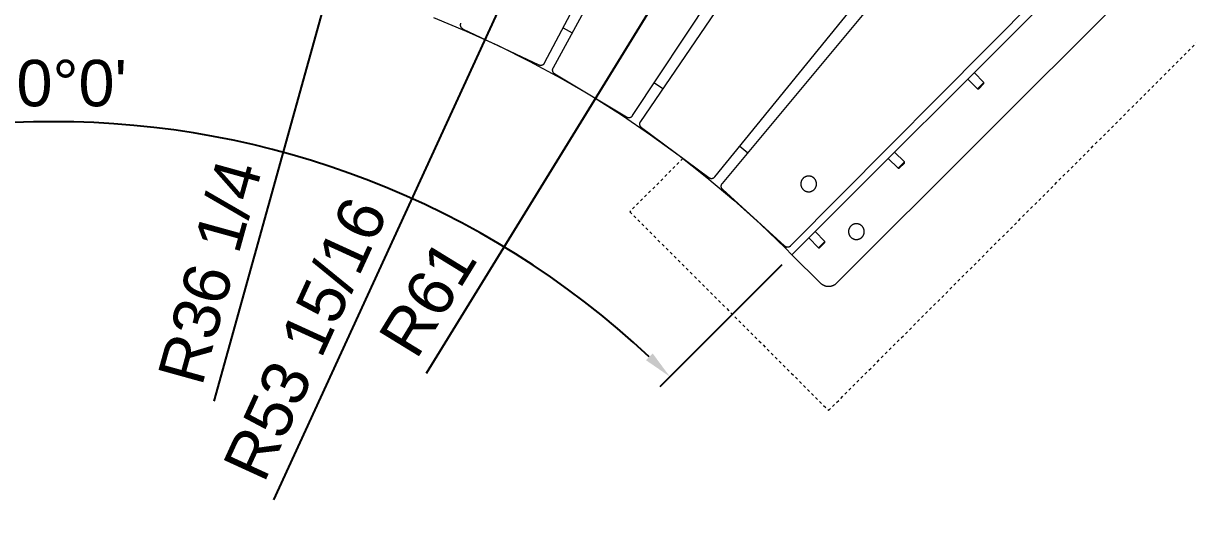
# Model space of a CAD drawing. Header units: inches. Extents: x -11 to 189, y -7 to 133.
# Drawn here: x 39.28 to 80.02, y 21.61 to 39.14 of the extents above; entities that cross this region are included whole.
import ezdxf

# ---------------------------------------------------------------- set-up
doc = ezdxf.new("R2010")
doc.units = ezdxf.units.IN
doc.linetypes.add('HIDDEN', pattern=[1.905, 1.27, -0.635])
for name, color, linetype, lineweight in [('ZANO_R', 7, 'Continuous', 0), ('ZANO_R_przerywana', 250, 'HIDDEN', 0), ('ZANO_W', 1, 'Continuous', 0)]:
    doc.layers.add(name, color=color, linetype=linetype, lineweight=lineweight)
doc.styles.get("Standard").update_dxf_attribs({"font": 'arial.ttf'})
doc.dimstyles.new('amerykanie', dxfattribs={"dimtxt": 50, "dimasz": 50, "dimexe": 0.5, "dimexo": 0.5, "dimgap": 1, "dimtad": 1, "dimdec": 0, "dimzin": 0, "dimlunit": 5, "dimtxsty": 'Standard', "dimcen": 0.09, "dimclrd": 1, "dimclre": 1, "dimclrt": 1, "dimazin": 0, "dimtfac": 1, "dimtdec": 0, "dimtmove": 0, "dimatfit": 3, "dimfxl": 1, "dimtzin": 0, "dimarcsym": 1})

# ---------------------------------------------------------------- blocks, each defined once
blk = doc.blocks.new('*D401')
at = {"layer": 'ZANO_W', "color": 1, "lineweight": -2}
for p, q in [((14.861, 30.683), (19.134, 26.41)), ((65.823, 30.683), (61.55, 26.41))]:
    blk.add_line(p, q, dxfattribs=at)
blk.add_arc((40.342, 5.202), 30.493, 46.8791, 133.1209, dxfattribs=at)
at = {"layer": 'ZANO_W', "color": 1}
for points in [[(19.383, 27.579), (19.615, 27.34), (18.781, 26.764)], [(61.069, 27.34), (61.301, 27.579), (61.904, 26.764)]]:
    blk.add_solid(points, dxfattribs=at)
at = {"layer": 'ZANO_W', "color": 1, "insert": (40.342, 37.035), "char_height": 1.625, "attachment_point": 5}
blk.add_mtext("90%%d0'", dxfattribs=at)
blk = doc.blocks.new('*D402')
at = {"layer": 'ZANO_W', "color": 1, "lineweight": -2}
blk.add_line((49.744, 39.591), (45.952, 25.901), dxfattribs=at)
at = {"layer": 'ZANO_W', "color": 1}
blk.add_solid([(49.904, 39.546), (49.583, 39.635), (50.011, 40.554)], dxfattribs=at)
at = {"layer": 'ZANO_W', "color": 1, "insert": (45.816, 30.433), "char_height": 1.625, "attachment_point": 5, "rotation": 74.5172}
blk.add_mtext('R36 1/4', dxfattribs=at)
blk = doc.blocks.new('*D403')
at = {"layer": 'ZANO_W', "color": 1, "lineweight": -2}
blk.add_line((62.393, 53.774), (48.039, 22.446), dxfattribs=at)
at = {"layer": 'ZANO_W', "color": 1}
blk.add_solid([(62.545, 53.704), (62.242, 53.843), (62.81, 54.683)], dxfattribs=at)
at = {"layer": 'ZANO_W', "color": 1, "insert": (49.152, 28.093), "char_height": 1.625, "attachment_point": 5, "rotation": 65.3829}
blk.add_mtext('R53 15/16', dxfattribs=at)
blk = doc.blocks.new('*D404')
at = {"layer": 'ZANO_W', "color": 1, "lineweight": -2}
blk.add_line((71.748, 56.792), (53.374, 26.87), dxfattribs=at)
at = {"layer": 'ZANO_W', "color": 1}
blk.add_solid([(71.89, 56.705), (71.606, 56.88), (72.271, 57.645)], dxfattribs=at)
at = {"layer": 'ZANO_W', "color": 1, "insert": (53.436, 29.513), "char_height": 1.625, "attachment_point": 5, "rotation": 58.4481}
blk.add_mtext('R61', dxfattribs=at)

msp = doc.modelspace()

# ---------------------------------------------------------------- linework, layer by layer
at = {"layer": 'ZANO_R'}
for p, q in [((57.52309, 37.75617), (65.64668, 53.16393)), ((66.11864, 52.89038), (57.82078, 37.57577)), ((60.60074, 35.9087), (70.20179, 50.44183)), ((70.64452, 50.12315), (60.87923, 35.69987)), ((63.48156, 33.76721), (74.46677, 47.2845)), ((74.87598, 46.92377), (63.73813, 33.53197)), ((66.13755, 31.3525), (78.40018, 43.72261)), ((78.70414, 43.56422), (66.45505, 31.31513)), ((67.73563, 30.03454), (79.70634, 42.00524)), ((53.62984, 39.34283), (54.77248, 38.86953)), ((54.58415, 39.11546), (54.58546, 39.12077)), ((54.58546, 39.12077), (54.58695, 39.12603)), ((54.58695, 39.12603), (54.58862, 39.13123)), ((54.58862, 39.13123), (54.59048, 39.13637)), ((54.59048, 39.13637), (54.59251, 39.14145)), ((54.58022, 39.08296), (54.58041, 39.08842)), ((54.58023, 39.0775), (54.58022, 39.08296)), ((54.58043, 39.07203), (54.58023, 39.0775)), ((54.58041, 39.08842), (54.58078, 39.09388)), ((54.58081, 39.06658), (54.58043, 39.07203)), ((54.58078, 39.09388), (54.58134, 39.09931)), ((54.58139, 39.06115), (54.58081, 39.06658)), ((54.58134, 39.09931), (54.58209, 39.10473)), ((54.58215, 39.05573), (54.58139, 39.06115)), ((54.58209, 39.10473), (54.58303, 39.11011)), ((54.5831, 39.05035), (54.58215, 39.05573)), ((54.58303, 39.11011), (54.58415, 39.11546)), ((54.58424, 39.04501), (54.5831, 39.05035)), ((54.58556, 39.0397), (54.58424, 39.04501)), ((54.58706, 39.03445), (54.58556, 39.0397)), ((54.58875, 39.02925), (54.58706, 39.03445)), ((54.59061, 39.02411), (54.58875, 39.02925)), ((54.59265, 39.01904), (54.59061, 39.02411)), ((54.59487, 39.01405), (54.59265, 39.01904)), ((54.59726, 39.00913), (54.59487, 39.01405)), ((54.59982, 39.0043), (54.59726, 39.00913)), ((54.60254, 38.99956), (54.59982, 39.0043)), ((54.60543, 38.99492), (54.60254, 38.99956)), ((54.60848, 38.99038), (54.60543, 38.99492)), ((54.61168, 38.98595), (54.60848, 38.99038)), ((54.61503, 38.98164), (54.61168, 38.98595)), ((54.61854, 38.97744), (54.61503, 38.98164)), ((54.62218, 38.97337), (54.61854, 38.97744)), ((54.62597, 38.96943), (54.62218, 38.97337)), ((54.62988, 38.96562), (54.62597, 38.96943)), ((54.63393, 38.96195), (54.62988, 38.96562)), ((54.63811, 38.95842), (54.63393, 38.96195)), ((54.6424, 38.95503), (54.63811, 38.95842)), ((54.64681, 38.9518), (54.6424, 38.95503)), ((54.65133, 38.94873), (54.64681, 38.9518)), ((54.65595, 38.94581), (54.65133, 38.94873)), ((54.66067, 38.94305), (54.65595, 38.94581)), ((54.66548, 38.94047), (54.66067, 38.94305)), ((54.67038, 38.93804), (54.66548, 38.94047)), ((54.67038, 38.93804), (57.31648, 37.68724)), ((54.77248, 38.86953), (55.8983, 38.3575)), ((58.16631, 38.97614), (58.48587, 38.80325)), ((55.8983, 38.3575), (57.00598, 37.80733)), ((57.00598, 37.80733), (58.09423, 37.21966)), ((57.31648, 37.68724), (57.32146, 37.68499)), ((57.32146, 37.68499), (57.32652, 37.68291)), ((57.32652, 37.68291), (57.33165, 37.68101)), ((57.33165, 37.68101), (57.33683, 37.67929)), ((57.33683, 37.67929), (57.34208, 37.67775)), ((57.34208, 37.67775), (57.34737, 37.6764)), ((57.34737, 37.6764), (57.35271, 37.67523)), ((57.35271, 37.67523), (57.35809, 37.67424)), ((57.35809, 37.67424), (57.3635, 37.67344)), ((57.3635, 37.67344), (57.36893, 37.67283)), ((57.36893, 37.67283), (57.37438, 37.67241)), ((57.37438, 37.67241), (57.37984, 37.67218)), ((57.37984, 37.67218), (57.3853, 37.67214)), ((57.3853, 37.67214), (57.39077, 37.67229)), ((57.39077, 37.67229), (57.39622, 37.67262)), ((57.39622, 37.67262), (57.40166, 37.67315)), ((57.40166, 37.67315), (57.40708, 37.67386)), ((57.40708, 37.67386), (57.41247, 37.67477)), ((57.41247, 37.67477), (57.41783, 37.67586)), ((57.41783, 37.67586), (57.42314, 37.67713)), ((57.42314, 37.67713), (57.42841, 37.67859)), ((57.42841, 37.67859), (57.43362, 37.68023)), ((57.43362, 37.68023), (57.43878, 37.68205)), ((57.43878, 37.68205), (57.44386, 37.68404)), ((57.44386, 37.68404), (57.44888, 37.68622)), ((57.44888, 37.68622), (57.45382, 37.68856)), ((57.45382, 37.68856), (57.45867, 37.69108)), ((57.45867, 37.69108), (57.46343, 37.69376)), ((57.46343, 37.69376), (57.4681, 37.6966)), ((57.4681, 37.6966), (57.47266, 37.69961)), ((57.47266, 37.69961), (57.47712, 37.70277)), ((57.47712, 37.70277), (57.48147, 37.70609)), ((57.48147, 37.70609), (57.48569, 37.70955)), ((57.48569, 37.70955), (57.4898, 37.71316)), ((57.4898, 37.71316), (57.49378, 37.71691)), ((57.49378, 37.71691), (57.49762, 37.72079)), ((57.49762, 37.72079), (57.50133, 37.72481)), ((57.50133, 37.72481), (57.50489, 37.72895)), ((57.50489, 37.72895), (57.50831, 37.73321)), ((57.50831, 37.73321), (57.51158, 37.73759)), ((57.51158, 37.73759), (57.5147, 37.74208)), ((57.5147, 37.74208), (57.51766, 37.74668)), ((57.51766, 37.74668), (57.52046, 37.75138)), ((57.52046, 37.75138), (57.52309, 37.75617)), ((57.80177, 37.50242), (57.80192, 37.50788)), ((57.80181, 37.49695), (57.80177, 37.50242)), ((57.80203, 37.49149), (57.80181, 37.49695)), ((57.80192, 37.50788), (57.80227, 37.51334)), ((57.80245, 37.48604), (57.80203, 37.49149)), ((57.80227, 37.51334), (57.8028, 37.51878)), ((57.80305, 37.48061), (57.80245, 37.48604)), ((57.8028, 37.51878), (57.80352, 37.52419)), ((57.80352, 37.52419), (57.80443, 37.52958)), ((57.80443, 37.52958), (57.80552, 37.53494)), ((57.80552, 37.53494), (57.8068, 37.54025)), ((57.8068, 37.54025), (57.80826, 37.54552)), ((57.80826, 37.54552), (57.80991, 37.55073)), ((57.80991, 37.55073), (57.81173, 37.55588)), ((57.81173, 37.55588), (57.81373, 37.56097)), ((57.81373, 37.56097), (57.81591, 37.56598)), ((57.81591, 37.56598), (57.81826, 37.57092)), ((57.81826, 37.57092), (57.82078, 37.57577)), ((57.80385, 37.4752), (57.80305, 37.48061)), ((57.80483, 37.46983), (57.80385, 37.4752)), ((57.80599, 37.46449), (57.80483, 37.46983)), ((57.80734, 37.45919), (57.80599, 37.46449)), ((57.80888, 37.45394), (57.80734, 37.45919)), ((57.81059, 37.44875), (57.80888, 37.45394)), ((57.81249, 37.44363), (57.81059, 37.44875)), ((57.81456, 37.43857), (57.81249, 37.44363)), ((57.8168, 37.43359), (57.81456, 37.43857)), ((57.81922, 37.42868), (57.8168, 37.43359)), ((57.8218, 37.42387), (57.81922, 37.42868)), ((57.82455, 37.41914), (57.8218, 37.42387)), ((57.82747, 37.41452), (57.82455, 37.41914)), ((57.83054, 37.41), (57.82747, 37.41452)), ((57.83376, 37.40559), (57.83054, 37.41)), ((57.83714, 37.40129), (57.83376, 37.40559)), ((57.84067, 37.39711), (57.83714, 37.40129)), ((57.84433, 37.39306), (57.84067, 37.39711)), ((57.84814, 37.38914), (57.84433, 37.39306)), ((57.85208, 37.38535), (57.84814, 37.38914)), ((57.85615, 37.3817), (57.85208, 37.38535)), ((57.86034, 37.37819), (57.85615, 37.3817)), ((57.86465, 37.37484), (57.86034, 37.37819)), ((57.86908, 37.37163), (57.86465, 37.37484)), ((57.87361, 37.36858), (57.86908, 37.37163)), ((57.87825, 37.36569), (57.87361, 37.36858)), ((57.87825, 37.36569), (60.38836, 35.86044)), ((58.09423, 37.21966), (59.16178, 36.59518)), ((72.32904, 37.18912), (72.67173, 36.84644)), ((72.89444, 37.06915), (72.55175, 37.41183)), ((61.36094, 37.05942), (61.66193, 36.85591)), ((72.89444, 37.06915), (72.67173, 36.84644)), ((72.67173, 36.84644), (72.71017, 36.84644)), ((72.71017, 36.84644), (72.89444, 37.03071)), ((72.89444, 37.03071), (72.89444, 37.06915)), ((59.16178, 36.59518), (60.20739, 35.93462)), ((60.20739, 35.93462), (61.22984, 35.23874)), ((60.38836, 35.86044), (60.39309, 35.85772)), ((60.39309, 35.85772), (60.39792, 35.85515)), ((60.54016, 35.85484), (60.54499, 35.85738)), ((60.54499, 35.85738), (60.54974, 35.86009)), ((60.54974, 35.86009), (60.55439, 35.86296)), ((60.55439, 35.86296), (60.55894, 35.86599)), ((60.55894, 35.86599), (60.56338, 35.86918)), ((60.56338, 35.86918), (60.56771, 35.87252)), ((60.56771, 35.87252), (60.57192, 35.876)), ((60.57192, 35.876), (60.576, 35.87964)), ((60.576, 35.87964), (60.57996, 35.88341)), ((60.57996, 35.88341), (60.58378, 35.88731)), ((60.58378, 35.88731), (60.58747, 35.89135)), ((60.58747, 35.89135), (60.59101, 35.89551)), ((60.59101, 35.89551), (60.59441, 35.89979)), ((60.59441, 35.89979), (60.59765, 35.90419)), ((60.59765, 35.90419), (60.60074, 35.9087)), ((60.39792, 35.85515), (60.40283, 35.85276)), ((60.40283, 35.85276), (60.40783, 35.85054)), ((60.40783, 35.85054), (60.41289, 35.84849)), ((60.41289, 35.84849), (60.41803, 35.84662)), ((60.41803, 35.84662), (60.42323, 35.84493)), ((60.42323, 35.84493), (60.42848, 35.84342)), ((60.42848, 35.84342), (60.43378, 35.84209)), ((60.43378, 35.84209), (60.43913, 35.84095)), ((60.43913, 35.84095), (60.44451, 35.83999)), ((60.44451, 35.83999), (60.44992, 35.83922)), ((60.44992, 35.83922), (60.45535, 35.83864)), ((60.45535, 35.83864), (60.4608, 35.83825)), ((60.4608, 35.83825), (60.46627, 35.83805)), ((60.46627, 35.83805), (60.47173, 35.83804)), ((60.47173, 35.83804), (60.4772, 35.83822)), ((60.4772, 35.83822), (60.48265, 35.83858)), ((60.48265, 35.83858), (60.48809, 35.83914)), ((60.48809, 35.83914), (60.4935, 35.83988)), ((60.4935, 35.83988), (60.49889, 35.84082)), ((60.49889, 35.84082), (60.50424, 35.84194)), ((60.50424, 35.84194), (60.50954, 35.84324)), ((60.50954, 35.84324), (60.5148, 35.84472)), ((60.5148, 35.84472), (60.52001, 35.84639)), ((60.52001, 35.84639), (60.52515, 35.84824)), ((60.52515, 35.84824), (60.53023, 35.85027)), ((60.53023, 35.85027), (60.53523, 35.85247)), ((60.53523, 35.85247), (60.54016, 35.85484)), ((60.85215, 35.61238), (60.85228, 35.61785)), ((60.85222, 35.60692), (60.85215, 35.61238)), ((60.85248, 35.60146), (60.85222, 35.60692)), ((60.85228, 35.61785), (60.85259, 35.6233)), ((60.85292, 35.59601), (60.85248, 35.60146)), ((60.85259, 35.6233), (60.85309, 35.62875)), ((60.85356, 35.59058), (60.85292, 35.59601)), ((60.85309, 35.62875), (60.85378, 35.63417)), ((60.85438, 35.58518), (60.85356, 35.59058)), ((60.85378, 35.63417), (60.85466, 35.63956)), ((60.85539, 35.57981), (60.85438, 35.58518)), ((60.85466, 35.63956), (60.85572, 35.64492)), ((60.85658, 35.57447), (60.85539, 35.57981)), ((60.85572, 35.64492), (60.85697, 35.65024)), ((60.85796, 35.56919), (60.85658, 35.57447)), ((60.85697, 35.65024), (60.85841, 35.65552)), ((60.85953, 35.56395), (60.85796, 35.56919)), ((60.85841, 35.65552), (60.86002, 35.66074)), ((60.86127, 35.55877), (60.85953, 35.56395)), ((60.86002, 35.66074), (60.86182, 35.6659)), ((60.86319, 35.55365), (60.86127, 35.55877)), ((60.86182, 35.6659), (60.86379, 35.671)), ((60.86529, 35.5486), (60.86319, 35.55365)), ((60.86379, 35.671), (60.86594, 35.67602)), ((60.86756, 35.54363), (60.86529, 35.5486)), ((60.86594, 35.67602), (60.86826, 35.68097)), ((60.87001, 35.53874), (60.86756, 35.54363)), ((60.86826, 35.68097), (60.87076, 35.68583)), ((60.87262, 35.53394), (60.87001, 35.53874)), ((60.87076, 35.68583), (60.87342, 35.69061)), ((60.87539, 35.52924), (60.87262, 35.53394)), ((60.87342, 35.69061), (60.87624, 35.69529)), ((60.87833, 35.52463), (60.87539, 35.52924)), ((60.87624, 35.69529), (60.87923, 35.69987)), ((60.88143, 35.52012), (60.87833, 35.52463)), ((60.88468, 35.51573), (60.88143, 35.52012)), ((60.88808, 35.51145), (60.88468, 35.51573)), ((60.89163, 35.50729), (60.88808, 35.51145)), ((60.89532, 35.50326), (60.89163, 35.50729)), ((60.89915, 35.49936), (60.89532, 35.50326)), ((60.90311, 35.49559), (60.89915, 35.49936)), ((60.90719, 35.49197), (60.90311, 35.49559)), ((60.91141, 35.48848), (60.90719, 35.49197)), ((60.91574, 35.48515), (60.91141, 35.48848)), ((60.91574, 35.48515), (63.26545, 33.7401)), ((61.22984, 35.23874), (62.22793, 34.50836)), ((64.35136, 34.83749), (64.63085, 34.60534)), ((62.22793, 34.50836), (63.20051, 33.74434)), ((69.54516, 34.40524), (69.88784, 34.06256)), ((70.11055, 34.28527), (69.76787, 34.62795)), ((70.11055, 34.28527), (69.88784, 34.06256)), ((69.92629, 34.06256), (70.11055, 34.24682)), ((70.11055, 34.24682), (70.11055, 34.28527)), ((69.88784, 34.06256), (69.92629, 34.06256)), ((63.20051, 33.74434), (64.14643, 32.94755)), ((63.26545, 33.7401), (63.2699, 33.73691)), ((63.2699, 33.73691), (63.27445, 33.73389)), ((63.27445, 33.73389), (63.2791, 33.73102)), ((63.2791, 33.73102), (63.28385, 33.72832)), ((63.28385, 33.72832), (63.28869, 33.72578)), ((63.28869, 33.72578), (63.29362, 33.72342)), ((63.29362, 33.72342), (63.29863, 33.72122)), ((63.29863, 33.72122), (63.30371, 33.7192)), ((63.30371, 33.7192), (63.30885, 33.71736)), ((63.30885, 33.71736), (63.31406, 33.7157)), ((63.31406, 33.7157), (63.31932, 33.71422)), ((63.31932, 33.71422), (63.32463, 33.71292)), ((63.32463, 33.71292), (63.32998, 33.71181)), ((63.32998, 33.71181), (63.33537, 33.71088)), ((63.33537, 33.71088), (63.34078, 33.71014)), ((63.34078, 33.71014), (63.34622, 33.70959)), ((63.34622, 33.70959), (63.35167, 33.70923)), ((63.35167, 33.70923), (63.35714, 33.70906)), ((63.35714, 33.70906), (63.3626, 33.70908)), ((63.3626, 33.70908), (63.36806, 33.70929)), ((63.36806, 33.70929), (63.37351, 33.70968)), ((63.37351, 33.70968), (63.37895, 33.71027)), ((63.37895, 33.71027), (63.38436, 33.71104)), ((63.38436, 33.71104), (63.38974, 33.712)), ((63.38974, 33.712), (63.39508, 33.71315)), ((63.39508, 33.71315), (63.40038, 33.71448)), ((63.40038, 33.71448), (63.40564, 33.716)), ((63.40564, 33.716), (63.41083, 33.7177)), ((63.41083, 33.7177), (63.41596, 33.71957)), ((63.41596, 33.71957), (63.42103, 33.72163)), ((63.42103, 33.72163), (63.42602, 33.72385)), ((63.42602, 33.72385), (63.43093, 33.72625)), ((63.43093, 33.72625), (63.43576, 33.72882)), ((63.43576, 33.72882), (63.44049, 33.73156)), ((63.44049, 33.73156), (63.44512, 33.73445)), ((63.44512, 33.73445), (63.44965, 33.73751)), ((63.44965, 33.73751), (63.45408, 33.74072)), ((63.45408, 33.74072), (63.45838, 33.74408)), ((63.45838, 33.74408), (63.46257, 33.74759)), ((63.46257, 33.74759), (63.46664, 33.75125)), ((63.46664, 33.75125), (63.47057, 33.75504)), ((63.47057, 33.75504), (63.47438, 33.75897)), ((63.47438, 33.75897), (63.47804, 33.76302)), ((63.47804, 33.76302), (63.48156, 33.76721)), ((63.70173, 33.43121), (63.70182, 33.43667)), ((63.70183, 33.42575), (63.70173, 33.43121)), ((63.70182, 33.43667), (63.7021, 33.44213)), ((63.70211, 33.42029), (63.70183, 33.42575)), ((63.7021, 33.44213), (63.70258, 33.44758)), ((63.70259, 33.41484), (63.70211, 33.42029)), ((63.70258, 33.44758), (63.70324, 33.453)), ((63.70325, 33.40942), (63.70259, 33.41484)), ((63.70324, 33.453), (63.70408, 33.4584)), ((63.70408, 33.4584), (63.70512, 33.46377)), ((63.70512, 33.46377), (63.70634, 33.4691)), ((63.70634, 33.4691), (63.70774, 33.47438)), ((63.70774, 33.47438), (63.70933, 33.47961)), ((63.70933, 33.47961), (63.7111, 33.48478)), ((63.7111, 33.48478), (63.71305, 33.48989)), ((63.71305, 33.48989), (63.71517, 33.49493)), ((63.71517, 33.49493), (63.71746, 33.49989)), ((63.71746, 33.49989), (63.71993, 33.50476)), ((63.71993, 33.50476), (63.72256, 33.50955)), ((63.72256, 33.50955), (63.72536, 33.51425)), ((63.72536, 33.51425), (63.72832, 33.51884)), ((63.72832, 33.51884), (63.73144, 33.52333)), ((63.73144, 33.52333), (63.73471, 33.52771)), ((63.73471, 33.52771), (63.73813, 33.53197)), ((66.48574, 33.52012), (66.48571, 33.51056)), ((66.48571, 33.51056), (66.48601, 33.501)), ((66.48611, 33.52968), (66.48574, 33.52012)), ((66.48601, 33.501), (66.48664, 33.49145)), ((66.4868, 33.53923), (66.48611, 33.52968)), ((66.48664, 33.49145), (66.4876, 33.48193)), ((66.48783, 33.54874), (66.4868, 33.53923)), ((66.4876, 33.48193), (66.48889, 33.47245)), ((66.48919, 33.55821), (66.48783, 33.54874)), ((66.48889, 33.47245), (66.49051, 33.46303)), ((66.49087, 33.56762), (66.48919, 33.55821)), ((66.49051, 33.46303), (66.49246, 33.45366)), ((66.49288, 33.57698), (66.49087, 33.56762)), ((66.49246, 33.45366), (66.49473, 33.44437)), ((66.49522, 33.58625), (66.49288, 33.57698)), ((66.49473, 33.44437), (66.49732, 33.43516)), ((66.49787, 33.59544), (66.49522, 33.58625)), ((66.49732, 33.43516), (66.50023, 33.42605)), ((66.50084, 33.60454), (66.49787, 33.59544)), ((66.50023, 33.42605), (66.50345, 33.41704)), ((66.50413, 33.61352), (66.50084, 33.60454)), ((66.50345, 33.41704), (66.50699, 33.40815)), ((66.50772, 33.62239), (66.50413, 33.61352)), ((66.51162, 33.63112), (66.50772, 33.62239)), ((66.51583, 33.63971), (66.51162, 33.63112)), ((66.52032, 33.64816), (66.51583, 33.63971)), ((66.52511, 33.65644), (66.52032, 33.64816)), ((66.53018, 33.66455), (66.52511, 33.65644)), ((66.53553, 33.67248), (66.53018, 33.66455)), ((66.54116, 33.68022), (66.53553, 33.67248)), ((66.54704, 33.68776), (66.54116, 33.68022)), ((66.55319, 33.69509), (66.54704, 33.68776)), ((66.55959, 33.7022), (66.55319, 33.69509)), ((66.56623, 33.70909), (66.55959, 33.7022)), ((66.5731, 33.71574), (66.56623, 33.70909)), ((66.5802, 33.72215), (66.5731, 33.71574)), ((66.58752, 33.72831), (66.5802, 33.72215)), ((66.59505, 33.73421), (66.58752, 33.72831)), ((66.60278, 33.73985), (66.59505, 33.73421)), ((66.6107, 33.74521), (66.60278, 33.73985)), ((66.6188, 33.7503), (66.6107, 33.74521)), ((66.62708, 33.7551), (66.6188, 33.7503)), ((66.63551, 33.75962), (66.62708, 33.7551)), ((66.6441, 33.76383), (66.63551, 33.75962)), ((66.65283, 33.76775), (66.6441, 33.76383)), ((66.66168, 33.77136), (66.65283, 33.76775)), ((66.67066, 33.77466), (66.66168, 33.77136)), ((66.67975, 33.77765), (66.67066, 33.77466)), ((66.68894, 33.78032), (66.67975, 33.77765)), ((66.69821, 33.78267), (66.68894, 33.78032)), ((66.70756, 33.7847), (66.69821, 33.78267)), ((66.71697, 33.7864), (66.70756, 33.7847)), ((66.72644, 33.78777), (66.71697, 33.7864)), ((66.73595, 33.78882), (66.72644, 33.78777)), ((66.74549, 33.78953), (66.73595, 33.78882)), ((66.75505, 33.78991), (66.74549, 33.78953)), ((66.76461, 33.78996), (66.75505, 33.78991)), ((66.77417, 33.78968), (66.76461, 33.78996)), ((66.78372, 33.78907), (66.77417, 33.78968)), ((66.79324, 33.78812), (66.78372, 33.78907)), ((66.80272, 33.78685), (66.79324, 33.78812)), ((66.81215, 33.78525), (66.80272, 33.78685)), ((66.82152, 33.78332), (66.81215, 33.78525)), ((66.83082, 33.78107), (66.82152, 33.78332)), ((66.84003, 33.77849), (66.83082, 33.78107)), ((66.84915, 33.7756), (66.84003, 33.77849)), ((66.85816, 33.77239), (66.84915, 33.7756)), ((66.86706, 33.76887), (66.85816, 33.77239)), ((66.87583, 33.76505), (66.86706, 33.76887)), ((66.88446, 33.76092), (66.87583, 33.76505)), ((66.89294, 33.7565), (66.88446, 33.76092)), ((66.90126, 33.75178), (66.89294, 33.7565)), ((66.90942, 33.74678), (66.90126, 33.75178)), ((66.9174, 33.7415), (66.90942, 33.74678)), ((66.92518, 33.73594), (66.9174, 33.7415)), ((66.93277, 33.73012), (66.92518, 33.73594)), ((66.94016, 33.72404), (66.93277, 33.73012)), ((66.94733, 33.7177), (66.94016, 33.72404)), ((66.95427, 33.71112), (66.94733, 33.7177)), ((66.96098, 33.70431), (66.95427, 33.71112)), ((66.96745, 33.69726), (66.96098, 33.70431)), ((66.97367, 33.69), (66.96745, 33.69726)), ((66.97964, 33.68252), (66.97367, 33.69)), ((66.98534, 33.67484), (66.97964, 33.68252)), ((66.99078, 33.66696), (66.98534, 33.67484)), ((66.99594, 33.65891), (66.99078, 33.66696)), ((67.00081, 33.65068), (66.99594, 33.65891)), ((67.0054, 33.64228), (67.00081, 33.65068)), ((67.00969, 33.63373), (67.0054, 33.64228)), ((67.01368, 33.62504), (67.00969, 33.63373)), ((67.01737, 33.61621), (67.01368, 33.62504)), ((67.01666, 33.41082), (67.0201, 33.41975)), ((67.02075, 33.60726), (67.01737, 33.61621)), ((67.0201, 33.41975), (67.02323, 33.42879)), ((67.02381, 33.5982), (67.02075, 33.60726)), ((67.02323, 33.42879), (67.02604, 33.43793)), ((67.02656, 33.58904), (67.02381, 33.5982)), ((67.02604, 33.43793), (67.02854, 33.44716)), ((67.02899, 33.57978), (67.02656, 33.58904)), ((67.02854, 33.44716), (67.03071, 33.45648)), ((67.0311, 33.57045), (67.02899, 33.57978)), ((67.03071, 33.45648), (67.03256, 33.46587)), ((67.03289, 33.56105), (67.0311, 33.57045)), ((67.03256, 33.46587), (67.03408, 33.47531)), ((67.03434, 33.5516), (67.03289, 33.56105)), ((67.03408, 33.47531), (67.03527, 33.4848)), ((67.03547, 33.5421), (67.03434, 33.5516)), ((67.03527, 33.4848), (67.03613, 33.49433)), ((67.03626, 33.53257), (67.03547, 33.5421)), ((67.03613, 33.49433), (67.03666, 33.50388)), ((67.03673, 33.52301), (67.03626, 33.53257)), ((67.03666, 33.50388), (67.03686, 33.51345)), ((67.03686, 33.51345), (67.03673, 33.52301)), ((63.70411, 33.40402), (63.70325, 33.40942)), ((63.70515, 33.39865), (63.70411, 33.40402)), ((63.70637, 33.39333), (63.70515, 33.39865)), ((63.70778, 33.38805), (63.70637, 33.39333)), ((63.70937, 33.38282), (63.70778, 33.38805)), ((63.71114, 33.37765), (63.70937, 33.38282)), ((63.71309, 33.37254), (63.71114, 33.37765)), ((63.71522, 33.3675), (63.71309, 33.37254)), ((63.71752, 33.36255), (63.71522, 33.3675)), ((63.71999, 33.35767), (63.71752, 33.36255)), ((63.72263, 33.35288), (63.71999, 33.35767)), ((63.72543, 33.34819), (63.72263, 33.35288)), ((63.72839, 33.3436), (63.72543, 33.34819)), ((63.73151, 33.33911), (63.72839, 33.3436)), ((63.73479, 33.33474), (63.73151, 33.33911)), ((63.73821, 33.33048), (63.73479, 33.33474)), ((63.74178, 33.32634), (63.73821, 33.33048)), ((63.7455, 33.32233), (63.74178, 33.32634)), ((63.74934, 33.31845), (63.7455, 33.32233)), ((63.75333, 33.3147), (63.74934, 33.31845)), ((63.75333, 33.3147), (65.91982, 31.34679)), ((66.50699, 33.40815), (66.51083, 33.39939)), ((66.51083, 33.39939), (66.51497, 33.39076)), ((66.51497, 33.39076), (66.51941, 33.38229)), ((66.51941, 33.38229), (66.52414, 33.37398)), ((66.52414, 33.37398), (66.52916, 33.36583)), ((66.52916, 33.36583), (66.53445, 33.35786)), ((66.53445, 33.35786), (66.54002, 33.35009)), ((66.54002, 33.35009), (66.54586, 33.34251)), ((66.54586, 33.34251), (66.55195, 33.33513)), ((66.55195, 33.33513), (66.5583, 33.32798)), ((66.5583, 33.32798), (66.56489, 33.32104)), ((66.56489, 33.32104), (66.57172, 33.31434)), ((66.57172, 33.31434), (66.57878, 33.30789)), ((66.57878, 33.30789), (66.58606, 33.30168)), ((66.58606, 33.30168), (66.59354, 33.29572)), ((66.59354, 33.29572), (66.60123, 33.29003)), ((66.60123, 33.29003), (66.60912, 33.28461)), ((66.60912, 33.28461), (66.61718, 33.27947)), ((66.61718, 33.27947), (66.62542, 33.27461)), ((66.62542, 33.27461), (66.63383, 33.27004)), ((66.63383, 33.27004), (66.64239, 33.26577)), ((66.64239, 33.26577), (66.65109, 33.26179)), ((66.65109, 33.26179), (66.65992, 33.25812)), ((66.65992, 33.25812), (66.66888, 33.25475)), ((66.66888, 33.25475), (66.67794, 33.2517)), ((66.67794, 33.2517), (66.68711, 33.24897)), ((66.68711, 33.24897), (66.69637, 33.24656)), ((66.69637, 33.24656), (66.7057, 33.24447)), ((66.7057, 33.24447), (66.7151, 33.2427)), ((66.7151, 33.2427), (66.72456, 33.24126)), ((66.72456, 33.24126), (66.73406, 33.24015)), ((66.73406, 33.24015), (66.7436, 33.23937)), ((66.7436, 33.23937), (66.75315, 33.23892)), ((66.75315, 33.23892), (66.76272, 33.23881)), ((66.76272, 33.23881), (66.77228, 33.23902)), ((66.77228, 33.23902), (66.78183, 33.23957)), ((66.78183, 33.23957), (66.79136, 33.24045)), ((66.79136, 33.24045), (66.80085, 33.24166)), ((66.80085, 33.24166), (66.81029, 33.2432)), ((66.81029, 33.2432), (66.81967, 33.24506)), ((66.81967, 33.24506), (66.82898, 33.24725)), ((66.82898, 33.24725), (66.83822, 33.24976)), ((66.83822, 33.24976), (66.84735, 33.25259)), ((66.84735, 33.25259), (66.85639, 33.25574)), ((66.85639, 33.25574), (66.86531, 33.25919)), ((66.86531, 33.25919), (66.8741, 33.26296)), ((66.8741, 33.26296), (66.88276, 33.26703)), ((66.88276, 33.26703), (66.89127, 33.27139)), ((66.89127, 33.27139), (66.89963, 33.27605)), ((66.89963, 33.27605), (66.90782, 33.281)), ((66.90782, 33.281), (66.91583, 33.28622)), ((66.91583, 33.28622), (66.92366, 33.29172)), ((66.92366, 33.29172), (66.93129, 33.29749)), ((66.93129, 33.29749), (66.93871, 33.30353)), ((66.93871, 33.30353), (66.94592, 33.30981)), ((66.94592, 33.30981), (66.95291, 33.31634)), ((66.95291, 33.31634), (66.95967, 33.32311)), ((66.95967, 33.32311), (66.96619, 33.33011)), ((66.96619, 33.33011), (66.97246, 33.33734)), ((66.97246, 33.33734), (66.97848, 33.34477)), ((66.97848, 33.34477), (66.98424, 33.35241)), ((66.98424, 33.35241), (66.98972, 33.36025)), ((66.98972, 33.36025), (66.99494, 33.36827)), ((66.99494, 33.36827), (66.99987, 33.37647)), ((66.99987, 33.37647), (67.00451, 33.38483)), ((67.00451, 33.38483), (67.00886, 33.39335)), ((67.00886, 33.39335), (67.01291, 33.40202)), ((67.01291, 33.40202), (67.01666, 33.41082)), ((64.14643, 32.94755), (65.0646, 32.11893)), ((65.0646, 32.11893), (65.95395, 31.25945)), ((67.32667, 31.50138), (66.98398, 31.84406)), ((68.15624, 31.85518), (68.15602, 31.84561)), ((68.15602, 31.84561), (68.15613, 31.83605)), ((68.15613, 31.83605), (68.15657, 31.82649)), ((68.15679, 31.86473), (68.15624, 31.85518)), ((68.15657, 31.82649), (68.15735, 31.81696)), ((68.15767, 31.87425), (68.15679, 31.86473)), ((68.15735, 31.81696), (68.15846, 31.80746)), ((68.15889, 31.88374), (68.15767, 31.87425)), ((68.15846, 31.80746), (68.15989, 31.798)), ((68.16043, 31.89318), (68.15889, 31.88374)), ((68.15989, 31.798), (68.16165, 31.78859)), ((68.16229, 31.90257), (68.16043, 31.89318)), ((68.16165, 31.78859), (68.16374, 31.77926)), ((68.16449, 31.91188), (68.16229, 31.90257)), ((68.167, 31.92111), (68.16449, 31.91188)), ((68.16984, 31.93024), (68.167, 31.92111)), ((68.17298, 31.93928), (68.16984, 31.93024)), ((68.17644, 31.9482), (68.17298, 31.93928)), ((68.18021, 31.95699), (68.17644, 31.9482)), ((68.18428, 31.96565), (68.18021, 31.95699)), ((68.18865, 31.97416), (68.18428, 31.96565)), ((68.19331, 31.98251), (68.18865, 31.97416)), ((68.19826, 31.9907), (68.19331, 31.98251)), ((68.20349, 31.99871), (68.19826, 31.9907)), ((68.209, 32.00653), (68.20349, 31.99871)), ((68.21477, 32.01416), (68.209, 32.00653)), ((68.2208, 32.02158), (68.21477, 32.01416)), ((68.22709, 32.02879), (68.2208, 32.02158)), ((68.23363, 32.03578), (68.22709, 32.02879)), ((68.2404, 32.04253), (68.23363, 32.03578)), ((68.2474, 32.04905), (68.2404, 32.04253)), ((68.25463, 32.05532), (68.2474, 32.04905)), ((68.26207, 32.06134), (68.25463, 32.05532)), ((68.26971, 32.06709), (68.26207, 32.06134)), ((68.27755, 32.07257), (68.26971, 32.06709)), ((68.28557, 32.07778), (68.27755, 32.07257)), ((68.29377, 32.08271), (68.28557, 32.07778)), ((68.30214, 32.08735), (68.29377, 32.08271)), ((68.31066, 32.0917), (68.30214, 32.08735)), ((68.31933, 32.09575), (68.31066, 32.0917)), ((68.32813, 32.09949), (68.31933, 32.09575)), ((68.33706, 32.10293), (68.32813, 32.09949)), ((68.3461, 32.10605), (68.33706, 32.10293)), ((68.35524, 32.10886), (68.3461, 32.10605)), ((68.36448, 32.11135), (68.35524, 32.10886)), ((68.37379, 32.11352), (68.36448, 32.11135)), ((68.38318, 32.11537), (68.37379, 32.11352)), ((68.39263, 32.11688), (68.38318, 32.11537)), ((68.40212, 32.11807), (68.39263, 32.11688)), ((68.41165, 32.11893), (68.40212, 32.11807)), ((68.4212, 32.11946), (68.41165, 32.11893)), ((68.43076, 32.11965), (68.4212, 32.11946)), ((68.44033, 32.11952), (68.43076, 32.11965)), ((68.44988, 32.11905), (68.44033, 32.11952)), ((68.45942, 32.11825), (68.44988, 32.11905)), ((68.46891, 32.11712), (68.45942, 32.11825)), ((68.47837, 32.11566), (68.46891, 32.11712)), ((68.48777, 32.11387), (68.47837, 32.11566)), ((68.4971, 32.11176), (68.48777, 32.11387)), ((68.50635, 32.10932), (68.4971, 32.11176)), ((68.51551, 32.10657), (68.50635, 32.10932)), ((68.52457, 32.1035), (68.51551, 32.10657)), ((68.53352, 32.10012), (68.52457, 32.1035)), ((68.54234, 32.09643), (68.53352, 32.10012)), ((68.55104, 32.09243), (68.54234, 32.09643)), ((68.55958, 32.08814), (68.55104, 32.09243)), ((68.56798, 32.08355), (68.55958, 32.08814)), ((68.57621, 32.07867), (68.56798, 32.08355)), ((68.58426, 32.07351), (68.57621, 32.07867)), ((68.59213, 32.06807), (68.58426, 32.07351)), ((68.59981, 32.06237), (68.59213, 32.06807)), ((68.60729, 32.0564), (68.59981, 32.06237)), ((68.61455, 32.05017), (68.60729, 32.0564)), ((68.62159, 32.0437), (68.61455, 32.05017)), ((68.62841, 32.03698), (68.62159, 32.0437)), ((68.63499, 32.03004), (68.62841, 32.03698)), ((68.64132, 32.02287), (68.63499, 32.03004)), ((68.6474, 32.01548), (68.64132, 32.02287)), ((68.65322, 32.00789), (68.6474, 32.01548)), ((68.65877, 32.0001), (68.65322, 32.00789)), ((68.66405, 31.99212), (68.65877, 32.0001)), ((68.66905, 31.98396), (68.66405, 31.99212)), ((68.67376, 31.97564), (68.66905, 31.98396)), ((68.67818, 31.96715), (68.67376, 31.97564)), ((68.6823, 31.95852), (68.67818, 31.96715)), ((68.68612, 31.94975), (68.6823, 31.95852)), ((68.68964, 31.94086), (68.68612, 31.94975)), ((68.69284, 31.93184), (68.68964, 31.94086)), ((68.69573, 31.92272), (68.69284, 31.93184)), ((68.6983, 31.91351), (68.69573, 31.92272)), ((68.70055, 31.90421), (68.6983, 31.91351)), ((68.69986, 31.7809), (68.70189, 31.79024)), ((68.70248, 31.89484), (68.70055, 31.90421)), ((68.70189, 31.79024), (68.70359, 31.79966)), ((68.70408, 31.88541), (68.70248, 31.89484)), ((68.70359, 31.79966), (68.70497, 31.80912)), ((68.70535, 31.87593), (68.70408, 31.88541)), ((68.70497, 31.80912), (68.70602, 31.81863)), ((68.70629, 31.86641), (68.70535, 31.87593)), ((68.70602, 31.81863), (68.70674, 31.82817)), ((68.7069, 31.85686), (68.70629, 31.86641)), ((68.70674, 31.82817), (68.70712, 31.83773)), ((68.70718, 31.8473), (68.7069, 31.85686)), ((68.70712, 31.83773), (68.70718, 31.8473)), ((66.76127, 31.62135), (67.10396, 31.27867)), ((67.32667, 31.50138), (67.10396, 31.27867)), ((67.1424, 31.27867), (67.32667, 31.46294)), ((67.32667, 31.46294), (67.32667, 31.50138)), ((68.16374, 31.77926), (68.16615, 31.77)), ((68.16615, 31.77), (68.16888, 31.76083)), ((68.16888, 31.76083), (68.17193, 31.75176)), ((68.17193, 31.75176), (68.17529, 31.74281)), ((68.17529, 31.74281), (68.17896, 31.73397)), ((68.17896, 31.73397), (68.18293, 31.72527)), ((68.18293, 31.72527), (68.1872, 31.71671)), ((68.1872, 31.71671), (68.19177, 31.70831)), ((68.19177, 31.70831), (68.19663, 31.70006)), ((68.19663, 31.70006), (68.20177, 31.692)), ((68.20177, 31.692), (68.20718, 31.68411)), ((68.20718, 31.68411), (68.21287, 31.67642)), ((68.21287, 31.67642), (68.21882, 31.66893)), ((68.21882, 31.66893), (68.22503, 31.66165)), ((68.22503, 31.66165), (68.23148, 31.65459)), ((68.23148, 31.65459), (68.23818, 31.64776)), ((68.23818, 31.64776), (68.24511, 31.64116)), ((68.24511, 31.64116), (68.25226, 31.63481)), ((68.25226, 31.63481), (68.25963, 31.62871)), ((68.25963, 31.62871), (68.26721, 31.62287)), ((68.26721, 31.62287), (68.27499, 31.6173)), ((68.27499, 31.6173), (68.28295, 31.612)), ((68.28295, 31.612), (68.2911, 31.60698)), ((68.2911, 31.60698), (68.29941, 31.60225)), ((68.29941, 31.60225), (68.30788, 31.59781)), ((68.30788, 31.59781), (68.3165, 31.59366)), ((68.3165, 31.59366), (68.32526, 31.58982)), ((68.32526, 31.58982), (68.33415, 31.58628)), ((68.33415, 31.58628), (68.34316, 31.58305)), ((68.34316, 31.58305), (68.35227, 31.58014)), ((68.35227, 31.58014), (68.36148, 31.57755)), ((68.36148, 31.57755), (68.37077, 31.57527)), ((68.37077, 31.57527), (68.38013, 31.57332)), ((68.38013, 31.57332), (68.38956, 31.5717)), ((68.38956, 31.5717), (68.39904, 31.5704)), ((68.39904, 31.5704), (68.40856, 31.56944)), ((68.40856, 31.56944), (68.4181, 31.5688)), ((68.4181, 31.5688), (68.42766, 31.5685)), ((68.42766, 31.5685), (68.43723, 31.56853)), ((68.43723, 31.56853), (68.44679, 31.56889)), ((68.44679, 31.56889), (68.45633, 31.56958)), ((68.45633, 31.56958), (68.46584, 31.57061)), ((68.46584, 31.57061), (68.47531, 31.57196)), ((68.47531, 31.57196), (68.48473, 31.57364)), ((68.48473, 31.57364), (68.49408, 31.57565)), ((68.49408, 31.57565), (68.50336, 31.57798)), ((68.50336, 31.57798), (68.51255, 31.58063)), ((68.51255, 31.58063), (68.52165, 31.5836)), ((68.52165, 31.5836), (68.53063, 31.58688)), ((68.53063, 31.58688), (68.5395, 31.59047)), ((68.5395, 31.59047), (68.54823, 31.59437)), ((68.54823, 31.59437), (68.55683, 31.59857)), ((68.55683, 31.59857), (68.56528, 31.60306)), ((68.56528, 31.60306), (68.57356, 31.60785)), ((68.57356, 31.60785), (68.58167, 31.61291)), ((68.58167, 31.61291), (68.5896, 31.61826)), ((68.5896, 31.61826), (68.59735, 31.62388)), ((68.59735, 31.62388), (68.60489, 31.62977)), ((68.60489, 31.62977), (68.61222, 31.63591)), ((68.61222, 31.63591), (68.61934, 31.6423)), ((68.61934, 31.6423), (68.62623, 31.64894)), ((68.62623, 31.64894), (68.63288, 31.65581)), ((68.63288, 31.65581), (68.63929, 31.66291)), ((68.63929, 31.66291), (68.64545, 31.67023)), ((68.64545, 31.67023), (68.65136, 31.67776)), ((68.65136, 31.67776), (68.657, 31.68548)), ((68.657, 31.68548), (68.66237, 31.6934)), ((68.66237, 31.6934), (68.66746, 31.7015)), ((68.66746, 31.7015), (68.67226, 31.70977)), ((68.67226, 31.70977), (68.67678, 31.71821)), ((68.67678, 31.71821), (68.681, 31.72679)), ((68.681, 31.72679), (68.68492, 31.73552)), ((68.68492, 31.73552), (68.68853, 31.74438)), ((68.68853, 31.74438), (68.69184, 31.75335)), ((68.69184, 31.75335), (68.69483, 31.76244)), ((68.69483, 31.76244), (68.6975, 31.77162)), ((68.6975, 31.77162), (68.69986, 31.7809)), ((65.91982, 31.34679), (65.92393, 31.34319)), ((65.92393, 31.34319), (65.92816, 31.33973)), ((65.92816, 31.33973), (65.93251, 31.33642)), ((65.93251, 31.33642), (65.93697, 31.33326)), ((65.93697, 31.33326), (65.94154, 31.33026)), ((65.94154, 31.33026), (65.94621, 31.32742)), ((65.94621, 31.32742), (65.95098, 31.32475)), ((65.95098, 31.32475), (65.95583, 31.32224)), ((65.95395, 31.25945), (66.00215, 31.30766)), ((65.95395, 31.25945), (66.17666, 31.03674)), ((65.95583, 31.32224), (65.96077, 31.3199)), ((65.96077, 31.3199), (65.96579, 31.31773)), ((65.96579, 31.31773), (65.97088, 31.31574)), ((65.97088, 31.31574), (65.97603, 31.31392)), ((65.97603, 31.31392), (65.98125, 31.31229)), ((65.98125, 31.31229), (65.98652, 31.31084)), ((65.98652, 31.31084), (65.99184, 31.30957)), ((65.99184, 31.30957), (65.99719, 31.30849)), ((65.99719, 31.30849), (66.00259, 31.30759)), ((66.00259, 31.30759), (66.008, 31.30688)), ((66.008, 31.30688), (66.01345, 31.30636)), ((66.01345, 31.30636), (66.0189, 31.30603)), ((66.0189, 31.30603), (66.02436, 31.30589)), ((66.02436, 31.30589), (66.02983, 31.30594)), ((66.02983, 31.30594), (66.03529, 31.30618)), ((66.03529, 31.30618), (66.04074, 31.3066)), ((66.04074, 31.3066), (66.04617, 31.30722)), ((66.04617, 31.30722), (66.05158, 31.30802)), ((66.05158, 31.30802), (66.05695, 31.30901)), ((66.05695, 31.30901), (66.06229, 31.31019)), ((66.06229, 31.31019), (66.06758, 31.31155)), ((66.06758, 31.31155), (66.07282, 31.3131)), ((66.07282, 31.3131), (66.07801, 31.31482)), ((66.07801, 31.31482), (66.08313, 31.31673)), ((66.08313, 31.31673), (66.08819, 31.31881)), ((66.08819, 31.31881), (66.09317, 31.32106)), ((66.09317, 31.32106), (66.09806, 31.32349)), ((66.09806, 31.32349), (66.10287, 31.32609)), ((66.10287, 31.32609), (66.10759, 31.32885)), ((66.10759, 31.32885), (66.11221, 31.33177)), ((66.11221, 31.33177), (66.11672, 31.33485)), ((66.11672, 31.33485), (66.12113, 31.33809)), ((66.12113, 31.33809), (66.12542, 31.34147)), ((66.12542, 31.34147), (66.12959, 31.34501)), ((66.12959, 31.34501), (66.13363, 31.34868)), ((66.13363, 31.34868), (66.13755, 31.3525)), ((66.17666, 31.03674), (66.45505, 31.31513)), ((66.17666, 31.03674), (67.17886, 30.03454)), ((67.10396, 31.27867), (67.1424, 31.27867)), ((67.18852, 30.0252), (67.17886, 30.03454)), ((67.1985, 30.01619), (67.18852, 30.0252)), ((67.20879, 30.00753), (67.1985, 30.01619)), ((67.21936, 29.99922), (67.20879, 30.00753)), ((67.23021, 29.99129), (67.21936, 29.99922)), ((67.24132, 29.98372), (67.23021, 29.99129)), ((67.25268, 29.97654), (67.24132, 29.98372)), ((67.26429, 29.96975), (67.25268, 29.97654)), ((67.27612, 29.96337), (67.26429, 29.96975)), ((67.28816, 29.95739), (67.27612, 29.96337)), ((67.30039, 29.95182), (67.28816, 29.95739)), ((67.31281, 29.94668), (67.30039, 29.95182)), ((67.3254, 29.94196), (67.31281, 29.94668)), ((67.33814, 29.93767), (67.3254, 29.94196)), ((67.35103, 29.93383), (67.33814, 29.93767)), ((67.36403, 29.93042), (67.35103, 29.93383)), ((67.37714, 29.92746), (67.36403, 29.93042)), ((67.39035, 29.92495), (67.37714, 29.92746)), ((67.40364, 29.92289), (67.39035, 29.92495)), ((67.41698, 29.92129), (67.40364, 29.92289)), ((67.43038, 29.92014), (67.41698, 29.92129)), ((67.4438, 29.91946), (67.43038, 29.92014)), ((67.45724, 29.91923), (67.4438, 29.91946)), ((67.47069, 29.91946), (67.45724, 29.91923)), ((67.48411, 29.92014), (67.47069, 29.91946)), ((67.49751, 29.92129), (67.48411, 29.92014)), ((67.51085, 29.92289), (67.49751, 29.92129)), ((67.52414, 29.92495), (67.51085, 29.92289)), ((67.53735, 29.92746), (67.52414, 29.92495)), ((67.55046, 29.93042), (67.53735, 29.92746)), ((67.56346, 29.93383), (67.55046, 29.93042)), ((67.57635, 29.93767), (67.56346, 29.93383)), ((67.58909, 29.94196), (67.57635, 29.93767)), ((67.60168, 29.94668), (67.58909, 29.94196)), ((67.6141, 29.95182), (67.60168, 29.94668)), ((67.62633, 29.95739), (67.6141, 29.95182)), ((67.63837, 29.96337), (67.62633, 29.95739)), ((67.6502, 29.96975), (67.63837, 29.96337)), ((67.66181, 29.97654), (67.6502, 29.96975)), ((67.67317, 29.98372), (67.66181, 29.97654)), ((67.68428, 29.99129), (67.67317, 29.98372)), ((67.69513, 29.99922), (67.68428, 29.99129)), ((67.7057, 30.00753), (67.69513, 29.99922)), ((67.71599, 30.01619), (67.7057, 30.00753)), ((67.72597, 30.0252), (67.71599, 30.01619)), ((67.73563, 30.03454), (67.72597, 30.0252))]:
    msp.add_line(p, q, dxfattribs=at)
at = {"layer": 'ZANO_R_przerywana', "ltscale": 0.05}
for p, q in [((67.45724, 25.58032), (84.16055, 42.28363)), ((62.36296, 34.40547), (60.49753, 32.54003)), ((60.49753, 32.54003), (67.45724, 25.58032))]:
    msp.add_line(p, q, dxfattribs=at)
at = {"layer": 'ZANO_W'}
msp.add_lwpolyline([(66.17666, 31.03674), (66.16963, 31.02984)], dxfattribs=at)

# ---------------------------------------------------------------- dimensions: what is measured, and where the dimension line sits
for center, mpoint, picture, middle in [((40.34221, 5.64771), (72.27084, 57.64467), '*D404', (54.56932, 28.81709)), ((40.34221, 5.64771), (62.80992, 54.68278), '*D403', (50.37055, 27.53425)), ((40.34188, 5.6488), (50.01072, 40.55431), '*D402', (47.10806, 30.0754))]:
    dim = msp.add_radius_dim(center=center, mpoint=mpoint, dimstyle='amerykanie', override={"dimtxt": 1.625, "dimasz": 1, "dimgap": 0.5, "dimdec": 4, "dimaunit": 1, "dimadec": 1, "dimtdec": 4, "dimtmove": 1, "dimfrac": 2}, dxfattribs=at)
    dim.commit()
    dim.dimension.update_dxf_attribs({"geometry": picture, "text_midpoint": middle, "dimtype": 164})
dim = msp.add_angular_dim_2l(base=(48.23433, 34.65607), line1=((66.17666, 31.03674), (66.45505, 31.31513)), line2=((14.22937, 31.31513), (14.50776, 31.03674)), dimstyle='amerykanie', override={"dimtxt": 1.625, "dimasz": 1, "dimgap": 0.5, "dimdec": 4, "dimaunit": 1, "dimadec": 1, "dimtdec": 4, "dimtmove": 1, "dimfrac": 2}, dxfattribs=at)
dim.commit()
dim.dimension.update_dxf_attribs({"geometry": '*D401', "text_midpoint": (40.34221, 37.0353)})

doc.saveas('drawing.dxf')
